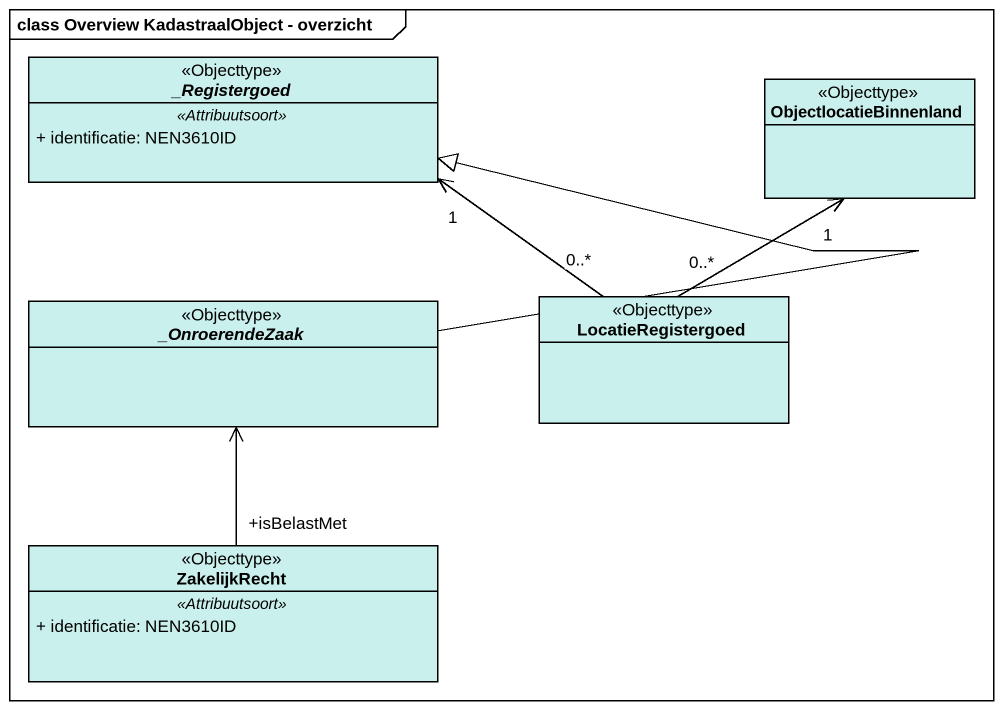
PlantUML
@startuml
mainframe class Overview KadastraalObject - overzicht
hide circle
hide empty members
skinparam classAttributeIconSize 0
abstract class "_Registergoed" as Registergoed <<Objecttype>> #CAF0ED {
  .. <<Attribuutsoort>> ..
  + identificatie: NEN3610ID
}
class ObjectlocatieBinnenland <<Objecttype>> #CAF0ED
abstract class "_OnroerendeZaak" as OnroerendeZaak <<Objecttype>> #CAF0ED
class LocatieRegistergoed <<Objecttype>> #CAF0ED
class ZakelijkRecht <<Objecttype>> #CAF0ED {
  .. <<Attribuutsoort>> ..
  + identificatie: NEN3610ID
}
OnroerendeZaak -up-|> Registergoed
LocatieRegistergoed "0..*" -left-> "1" Registergoed
LocatieRegistergoed "0..*" -up-> "1" ObjectlocatieBinnenland
ZakelijkRecht "+isBelastMet" -up-> OnroerendeZaak
@enduml
